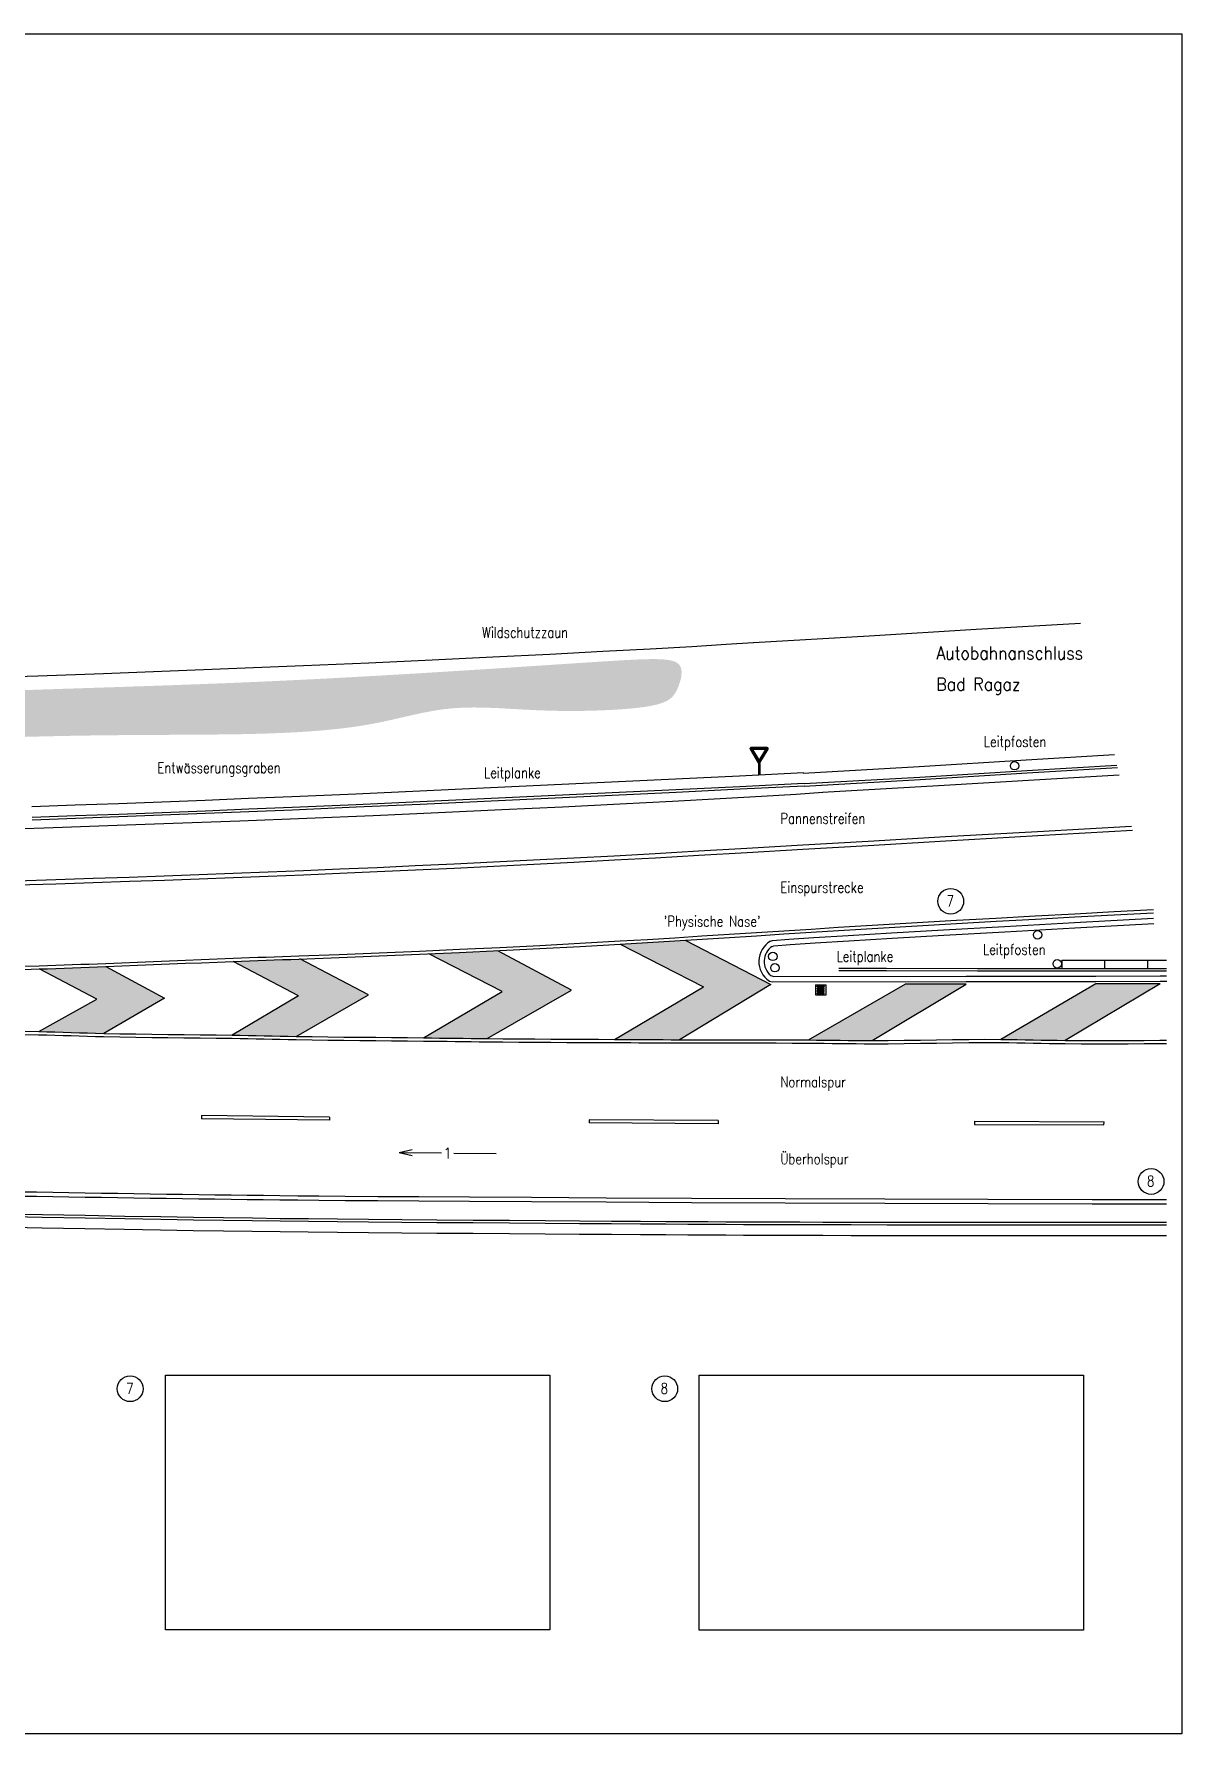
# Model space of a CAD drawing. Extents: x -209 to 22, y -29 to 51.
# Drawn here: x -32 to 21.7, y -28.7 to 50.9 of the extents above; entities that cross this region are included whole.
import ezdxf

# ---------------------------------------------------------------- set-up
doc = ezdxf.new("R2010")
doc.units = 0
doc.header["$MEASUREMENT"] = 0
doc.layers.get('0').update_dxf_attribs({"linetype": 'CONTINUOUS'})
for name, color, linetype in [('LAYER01', 3, 'CONTINUOUS'), ('LEITPFOSTEN', 7, 'CONTINUOUS'), ('LEITPLANKEN', 4, 'CONTINUOUS'), ('MARKIERUNGEN', 2, 'CONTINUOUS'), ('PROFIL', 7, 'CONTINUOUS'), ('ROADMARKS', 7, 'CONTINUOUS'), ('STRASSE', 7, 'CONTINUOUS'), ('TEXT_2', 7, 'CONTINUOUS'), ('TEXT_3', 7, 'CONTINUOUS'), ('VERSCHIEDENES', 8, 'CONTINUOUS'), ('ZAUN', 7, 'CONTINUOUS')]:
    doc.layers.add(name, color=color, linetype=linetype)
doc.styles.add('ROMANDUPLEX', font='romand.shx', dxfattribs={"height": 0.3})
picture_1 = doc.add_image_def('image1.jpg', size_in_pixel=(2128, 1411))
picture_2 = doc.add_image_def('image2.jpg', size_in_pixel=(2128, 1411))

msp = doc.modelspace()

# ---------------------------------------------------------------- hatches: boundary and pattern name
at = {"layer": 'PROFIL', "linetype": 'CONTINUOUS'}
h = msp.add_hatch(dxfattribs=at)
h.set_pattern_fill('AR-SAND', color=256, scale=0.07, style=0)
h.paths.add_polyline_path([(-1.543, 8.442), (-3.101, 8.349), (-3.307, 8.336), (-4.585, 8.26), (-0.686, 6.263), (-4.855, 3.803), (-1.815, 3.788), (2.469, 6.371)])
h = msp.add_hatch(dxfattribs=at)
h.set_pattern_fill('AR-SAND', color=256, scale=0.07, style=0)
h.paths.add_polyline_path([(-28.775, 4.085), (-31.82, 4.171), (-29.097, 5.693), (-31.8, 7.102), (-28.677, 7.212), (-25.923, 5.733)])
h = msp.add_hatch(dxfattribs=at)
h.set_pattern_fill('AR-SAND', color=256, scale=0.07, style=0)
h.paths.add_polyline_path([(-19.57, 7.567), (-19.63, 7.565), (-20.015, 7.551), (-20.401, 7.537), (-20.786, 7.523), (-21.171, 7.509), (-21.556, 7.496), (-21.941, 7.481), (-22.327, 7.467), (-22.712, 7.453), (-19.652, 5.839), (-22.758, 4.002), (-22.384, 3.995), (-22.009, 3.988), (-22.009, 3.987), (-21.635, 3.98), (-21.635, 3.981), (-21.261, 3.974), (-21.261, 3.973), (-20.886, 3.966), (-20.886, 3.966), (-20.512, 3.958), (-20.137, 3.951), (-19.763, 3.944), (-16.372, 5.889)])
h = msp.add_hatch(dxfattribs=at)
h.set_pattern_fill('AR-SAND', color=256, scale=0.07, style=0)
h.paths.add_polyline_path([(-6.869, 6.107), (-10.312, 7.956), (-12.106, 7.872), (-13.55, 7.808), (-10.12, 6.038), (-13.8, 3.876), (-13.428, 3.872), (-13.056, 3.867), (-13.056, 3.867), (-10.823, 3.839)])
h = msp.add_hatch(dxfattribs=at)
h.set_pattern_fill('AR-SAND', color=256, scale=0.07, style=0)
h.paths.add_polyline_path([(20.698, 6.407), (17.685, 6.4), (13.242, 3.804), (13.619, 3.8), (13.996, 3.794), (14.373, 3.788), (14.751, 3.781), (15.128, 3.773), (15.505, 3.766), (15.882, 3.759), (16.259, 3.754)])
h.paths.add_polyline_path([(11.62, 6.393), (8.758, 6.386), (4.226, 3.776), (4.599, 3.772), (4.972, 3.768), (5.345, 3.763), (5.718, 3.759), (6.092, 3.755), (6.465, 3.752), (6.838, 3.749), (7.211, 3.749)])
at = {"layer": 'ROADMARKS', "linetype": 'CONTINUOUS'}
h = msp.add_hatch(color=1, dxfattribs=at)
h.paths.add_polyline_path([(1.919, 17.382), (1.609, 17.382), (1.919, 16.855), (2.229, 17.382)], flags=16)
edge = h.paths.add_edge_path()
edge.add_line((1.919, 17.452), (1.538, 17.452))
edge.add_arc((1.538, 17.423), 0.0288, 90.0018, 210.48964)
edge.add_line((1.514, 17.408), (1.514, 17.408))
edge.add_line((1.514, 17.408), (1.894, 16.761))
edge.add_arc((1.919, 16.776), 0.0288, 210.49014, 329.51432)
edge.add_line((1.944, 16.761), (1.944, 16.761))
edge.add_line((1.944, 16.761), (2.325, 17.408))
edge.add_arc((2.3, 17.423), 0.0288, 329.51403, 450.00189)
edge.add_line((2.3, 17.452), (2.3, 17.452))
edge.add_line((2.3, 17.452), (1.919, 17.452))
at = {"layer": 'VERSCHIEDENES', "linetype": 'CONTINUOUS'}
h = msp.add_hatch(dxfattribs=at)
h.set_pattern_fill('CONC', color=256, scale=2, style=0)
h.set_pattern_definition([(0, (1.9, 1.28), (0, 2), [0, -2]), (0, (1.92, 0.58), (0, 2), [0, -2]), (0, (1.98, 1.66), (0, 2), [0, -2]), (338.1986, (0.94, 1.04), (6.00000055, -1.9999998), [0.215406, -10.554924]), (216.8699, (1.14, 0.96), (5.9999998, 4.0000002), [0.1, -9.9]), (130.6013, (1.06, 0.9), (10.00000084, -11.99999804), [0.18439, -18.254698, 0]), (206.5651, (0.4, 0.66), (-1.9999983, -2.0000026), [0.044722, -4.427414, 0]), (326.3099, (0.36, 0.64), (3.9999991, -2.0000027), [0.072112, -7.138992]), (108.4349, (0.42, 0.6), (-1.9999968, 4.0000009), [0.063246, -6.26131, 0]), (225, (1.68, 0.46), (-4e-16, -2.000001), [0.084852, -2.743574, 0]), (0, (1.62, 0.4), (2, 2), [0.12, -1.88, 0]), (135, (1.74, 0.4), (-2.000001, 2e-16), [0.084852, -2.743574, 0]), (251.5651, (1.44, 1.74), (1.9999968, 4.0000009), [0.063246, -6.26131, 0]), (0, (1.42, 1.68), (2, 2), [0.1, -1.9, 0]), (143.1301, (1.52, 1.68), (-5.9999998, 4.0000002), [0.1, -9.9]), (213.6901, (0.38, 1.76), (3.9999991, 2.0000027), [0.072112, -7.138992]), (341.5651, (0.32, 1.72), (-4.0000009, 1.9999968), [0.126492, -6.198064]), (126.8699, (0.44, 1.68), (4.0000002, -5.9999998), [0.1, -9.9]), (0, (0.96, 1.68), (0, 2), [0, -2]), (0, (0.42, 1.16), (0, 2), [0, -2]), (0, (0.98, 0.42), (0, 2), [0, -2]), (0, (1.52, 1.04), (0, 2), [0, -2]), (0, (0.94, 1.38), (0, 2), [0, -2]), (0, (0.5, 1.44), (0, 2), [0, -2]), (0, (0.68, 1.32), (0, 2), [0, -2]), (0, (0.6, 0.84), (0, 2), [0, -2]), (0, (0.12, 0.92), (0, 2), [0, -2]), (0, (0.14, 1.38), (0, 2), [0, -2]), (0, (0.08, 1.82), (0, 2), [0, -2]), (0, (0.7, 1.9), (0, 2), [0, -2]), (0, (1.14, 1.98), (0, 2), [0, -2]), (0, (1.84, 1.9), (0, 2), [0, -2]), (0, (1.36, 1.28), (0, 2), [0, -2]), (0, (1.16, 1.64), (0, 2), [0, -2]), (0, (1.32, 0.68), (0, 2), [0, -2]), (0, (0.72, 0.58), (0, 2), [0, -2]), (0, (1.32, 0.14), (0, 2), [0, -2]), (0, (0.66, 0.26), (0, 2), [0, -2]), (0, (0.02, 0.2), (0, 2), [0, -2]), (0, (0.26, 0.1), (0, 2), [0, -2]), (0, (0.28, 0.38), (0, 2), [0, -2]), (0, (1.62, 0.06), (0, 2), [0, -2]), (0, (1.86, 0.88), (0, 2), [0, -2]), (0, (1.76, 1.48), (0, 2), [0, -2]), (0, (0.84, 0.04), (0, 2), [0, -2])])
h.paths.add_polyline_path([(-164.2, 21.511), (-164.847, 21.547), (-165.415, 21.581), (-165.908, 21.612), (-166.334, 21.64), (-166.698, 21.666), (-167.005, 21.688), (-167.263, 21.707), (-167.478, 21.723), (-167.654, 21.735), (-167.797, 21.742), (-167.912, 21.743), (-168.004, 21.737), (-168.077, 21.722), (-168.136, 21.697), (-168.186, 21.66), (-168.231, 21.611), (-168.277, 21.548), (-168.321, 21.472), (-168.366, 21.385), (-168.408, 21.287), (-168.448, 21.18), (-168.486, 21.065), (-168.52, 20.943), (-168.551, 20.815), (-168.576, 20.682), (-168.596, 20.546), (-168.61, 20.408), (-168.617, 20.269), (-168.617, 20.13), (-168.608, 19.994), (-168.591, 19.861), (-168.563, 19.732), (-168.525, 19.609), (-168.475, 19.492), (-168.411, 19.381), (-168.333, 19.277), (-168.238, 19.178), (-168.126, 19.087), (-167.994, 19.002), (-167.841, 18.924), (-167.667, 18.852), (-167.473, 18.787), (-167.259, 18.728), (-167.028, 18.673), (-166.781, 18.623), (-166.521, 18.575), (-166.247, 18.531), (-165.963, 18.488), (-165.669, 18.447), (-165.367, 18.408), (-165.058, 18.371), (-164.744, 18.339), (-164.424, 18.311), (-164.101, 18.289), (-163.776, 18.273), (-163.45, 18.264), (-163.123, 18.263), (-162.795, 18.27), (-162.465, 18.282), (-162.131, 18.298), (-161.792, 18.319), (-161.448, 18.341), (-161.097, 18.365), (-160.738, 18.389), (-160.369, 18.411), (-159.992, 18.432), (-159.606, 18.452), (-159.212, 18.469), (-158.81, 18.485), (-158.402, 18.497), (-157.987, 18.507), (-157.565, 18.513), (-157.136, 18.516), (-156.694, 18.514), (-156.232, 18.508), (-155.742, 18.496), (-155.217, 18.477), (-154.65, 18.452), (-154.033, 18.418), (-153.36, 18.376), (-152.626, 18.325), (-151.841, 18.266), (-151.021, 18.201), (-150.178, 18.13), (-149.327, 18.057), (-148.482, 17.981), (-147.657, 17.904), (-146.866, 17.829), (-146.119, 17.755), (-145.414, 17.684), (-144.744, 17.617), (-144.105, 17.552), (-143.49, 17.491), (-142.892, 17.433), (-142.307, 17.38), (-141.727, 17.331), (-141.149, 17.287), (-140.571, 17.248), (-139.994, 17.215), (-139.418, 17.188), (-138.844, 17.168), (-138.272, 17.156), (-137.703, 17.152), (-137.137, 17.157), (-136.573, 17.171), (-136.007, 17.192), (-135.435, 17.221), (-134.85, 17.255), (-134.248, 17.293), (-133.623, 17.334), (-132.971, 17.376), (-132.284, 17.418), (-131.562, 17.459), (-130.808, 17.499), (-130.029, 17.535), (-129.233, 17.567), (-128.427, 17.595), (-127.617, 17.618), (-126.81, 17.633), (-126.014, 17.642), (-125.234, 17.643), (-124.467, 17.637), (-123.712, 17.625), (-122.963, 17.608), (-122.218, 17.588), (-121.472, 17.565), (-120.723, 17.541), (-119.968, 17.518), (-119.202, 17.495), (-118.426, 17.474), (-117.638, 17.454), (-116.84, 17.435), (-116.031, 17.419), (-115.211, 17.404), (-114.379, 17.391), (-113.536, 17.381), (-112.68, 17.373), (-111.81, 17.366), (-110.921, 17.361), (-110.012, 17.357), (-109.077, 17.354), (-108.115, 17.351), (-107.123, 17.348), (-106.096, 17.343), (-105.033, 17.338), (-103.935, 17.332), (-102.808, 17.325), (-101.653, 17.317), (-100.475, 17.309), (-99.277, 17.3), (-98.061, 17.291), (-96.833, 17.281), (-95.593, 17.272), (-94.339, 17.263), (-93.066, 17.256), (-91.771, 17.25), (-90.449, 17.247), (-89.096, 17.246), (-87.708, 17.249), (-86.28, 17.256), (-84.809, 17.268), (-83.294, 17.284), (-81.735, 17.303), (-80.131, 17.326), (-78.482, 17.352), (-76.787, 17.381), (-75.047, 17.411), (-73.26, 17.443), (-71.426, 17.476), (-69.547, 17.51), (-67.624, 17.543), (-65.656, 17.575), (-63.647, 17.606), (-61.595, 17.634), (-59.504, 17.659), (-57.372, 17.679), (-55.206, 17.696), (-53.022, 17.709), (-50.844, 17.72), (-48.691, 17.731), (-46.587, 17.742), (-44.552, 17.755), (-42.607, 17.771), (-40.776, 17.791), (-39.072, 17.817), (-37.49, 17.848), (-36.016, 17.88), (-34.637, 17.914), (-33.34, 17.948), (-32.112, 17.979), (-30.939, 18.006), (-29.81, 18.028), (-28.713, 18.043), (-27.647, 18.053), (-26.613, 18.06), (-25.612, 18.065), (-24.646, 18.07), (-23.715, 18.077), (-22.821, 18.087), (-21.964, 18.102), (-21.147, 18.125), (-20.367, 18.155), (-19.624, 18.193), (-18.917, 18.241), (-18.244, 18.298), (-17.605, 18.367), (-16.998, 18.446), (-16.423, 18.538), (-15.878, 18.641), (-15.357, 18.753), (-14.854, 18.867), (-14.366, 18.98), (-13.885, 19.085), (-13.405, 19.178), (-12.922, 19.255), (-12.43, 19.309), (-11.923, 19.339), (-11.401, 19.346), (-10.864, 19.336), (-10.311, 19.314), (-9.744, 19.284), (-9.161, 19.251), (-8.564, 19.221), (-7.951, 19.197), (-7.324, 19.184), (-6.694, 19.182), (-6.071, 19.191), (-5.466, 19.21), (-4.889, 19.238), (-4.354, 19.274), (-3.869, 19.319), (-3.447, 19.371), (-3.095, 19.431), (-2.808, 19.498), (-2.578, 19.573), (-2.396, 19.656), (-2.253, 19.748), (-2.142, 19.849), (-2.053, 19.96), (-1.979, 20.081), (-1.912, 20.211), (-1.853, 20.349), (-1.802, 20.491), (-1.761, 20.634), (-1.732, 20.775), (-1.717, 20.91), (-1.715, 21.036), (-1.73, 21.151), (-1.762, 21.25), (-1.814, 21.336), (-1.886, 21.408), (-1.98, 21.468), (-2.099, 21.516), (-2.243, 21.553), (-2.414, 21.58), (-2.613, 21.598), (-2.844, 21.608), (-3.111, 21.61), (-3.421, 21.605), (-3.778, 21.592), (-4.19, 21.572), (-4.662, 21.546), (-5.2, 21.513), (-5.811, 21.474), (-6.497, 21.429), (-7.255, 21.379), (-8.077, 21.325), (-8.957, 21.267), (-9.887, 21.206), (-10.862, 21.143), (-11.873, 21.079), (-12.915, 21.014), (-13.981, 20.948), (-15.068, 20.884), (-16.177, 20.82), (-17.305, 20.757), (-18.451, 20.696), (-19.614, 20.638), (-20.792, 20.581), (-21.984, 20.528), (-23.191, 20.479), (-24.418, 20.432), (-25.671, 20.386), (-26.958, 20.342), (-28.287, 20.297), (-29.664, 20.252), (-31.095, 20.205), (-32.589, 20.155), (-34.151, 20.102), (-35.777, 20.047), (-37.465, 19.989), (-39.209, 19.931), (-41.005, 19.873), (-42.85, 19.816), (-44.739, 19.76), (-46.668, 19.707), (-48.633, 19.658), (-50.631, 19.612), (-52.66, 19.569), (-54.717, 19.53), (-56.8, 19.494), (-58.907, 19.462), (-61.035, 19.434), (-63.182, 19.409), (-65.345, 19.387), (-67.52, 19.369), (-69.704, 19.355), (-71.891, 19.343), (-74.078, 19.336), (-76.262, 19.332), (-78.437, 19.331), (-80.6, 19.334), (-82.748, 19.34), (-84.886, 19.35), (-87.019, 19.362), (-89.153, 19.376), (-91.295, 19.392), (-93.449, 19.409), (-95.622, 19.427), (-97.82, 19.446), (-100.045, 19.465), (-102.289, 19.484), (-104.539, 19.505), (-106.785, 19.528), (-109.013, 19.555), (-111.213, 19.584), (-113.372, 19.618), (-115.479, 19.658), (-117.524, 19.702), (-119.511, 19.752), (-121.446, 19.806), (-123.333, 19.864), (-125.18, 19.925), (-126.992, 19.988), (-128.775, 20.053), (-130.534, 20.118), (-132.275, 20.183), (-133.999, 20.249), (-135.707, 20.314), (-137.4, 20.379), (-139.078, 20.444), (-140.743, 20.51), (-142.394, 20.575), (-144.033, 20.64), (-145.659, 20.706), (-147.266, 20.771), (-148.847, 20.835), (-150.394, 20.899), (-151.902, 20.961), (-153.362, 21.022), (-154.767, 21.081), (-156.111, 21.138), (-157.386, 21.193), (-158.59, 21.245), (-159.72, 21.296), (-160.776, 21.343), (-161.753, 21.389), (-162.651, 21.432), (-163.468, 21.473)])

# ---------------------------------------------------------------- linework, layer by layer
at = {"layer": 'LAYER01', "color": 7, "linetype": 'CONTINUOUS'}
for p, q in [((-208.601, 50.885), (21.723, 50.885)), ((21.723, 50.885), (21.723, -28.726)), ((21.723, -28.726), (-208.601, -28.726))]:
    msp.add_line(p, q, dxfattribs=at)
at = {"layer": 'LEITPFOSTEN', "linetype": 'CONTINUOUS'}
for centre in [(13.885, 16.619), (14.962, 8.699), (2.561, 7.689), (2.66, 7.16), (15.883, 7.341)]:
    msp.add_circle(centre, 0.2, dxfattribs=at)
at = {"layer": 'LEITPLANKEN', "linetype": 'CONTINUOUS'}
for p, q in [((16.097, 7.518), (16.092, 7.121)), ((18.101, 7.502), (18.098, 7.145)), ((20.111, 7.49), (20.107, 7.133))]:
    msp.add_line(p, q, dxfattribs=at)
at = {"layer": 'LEITPLANKEN', "linetype": 'CONTINUOUS', "flags": 128}
for points in [[(3.987, 16.277), (9.414, 16.587), (14.428, 16.897), (18.557, 17.138)], [(3.993, 16.28), (0.998, 16.134), (-1.997, 15.988), (-4.992, 15.844), (-7.987, 15.701), (-10.982, 15.561), (-13.977, 15.425), (-16.972, 15.291), (-19.967, 15.162), (-21.997, 15.078), (-24.027, 14.996), (-26.058, 14.916), (-28.088, 14.839), (-30.118, 14.765), (-32.149, 14.694)], [(4.022, 15.779), (9.448, 16.089), (14.462, 16.399), (18.676, 16.644)], [(4.028, 15.66), (9.455, 15.97), (14.468, 16.281), (18.704, 16.527)], [(4.017, 15.78), (1.022, 15.634), (-1.974, 15.489), (-4.969, 15.344), (-7.964, 15.202), (-10.96, 15.062), (-13.955, 14.925), (-16.951, 14.792), (-19.946, 14.663), (-21.977, 14.578), (-24.008, 14.496), (-26.039, 14.416), (-28.07, 14.339), (-30.101, 14.265), (-32.133, 14.194)], [(4.023, 15.661), (1.027, 15.514), (-1.968, 15.369), (-4.963, 15.225), (-7.958, 15.082), (-10.954, 14.942), (-13.95, 14.805), (-16.945, 14.672), (-19.941, 14.543), (-21.972, 14.458), (-24.003, 14.376), (-26.035, 14.296), (-28.066, 14.219), (-30.097, 14.145), (-32.129, 14.074)], [(16.097, 7.518), (18.332, 7.517), (20.994, 7.51)], [(-33.748, -4.48), (-31.65, -4.519), (-29.647, -4.556), (-27.789, -4.589), (-26.107, -4.618), (-24.577, -4.643), (-23.16, -4.664), (-21.816, -4.682), (-20.505, -4.698), (-19.188, -4.713), (-17.824, -4.726), (-16.376, -4.739), (-14.815, -4.752), (-13.168, -4.766), (-11.473, -4.779), (-9.768, -4.791), (-8.094, -4.803), (-6.487, -4.814), (-4.988, -4.825), (-3.634, -4.833), (-2.452, -4.841), (-1.416, -4.847), (-0.49, -4.852), (0.365, -4.856), (1.187, -4.86), (2.012, -4.863), (2.879, -4.865), (3.825, -4.868), (4.903, -4.871), (6.226, -4.874), (7.921, -4.877), (10.117, -4.878), (12.94, -4.879), (16.52, -4.878), (20.983, -4.876), (20.994, -4.876)], [(-33.746, -4.36), (-31.648, -4.399), (-29.645, -4.436), (-27.787, -4.469), (-26.105, -4.498), (-24.575, -4.523), (-23.158, -4.544), (-21.814, -4.562), (-20.504, -4.578), (-19.186, -4.593), (-17.823, -4.606), (-16.375, -4.619), (-14.814, -4.632), (-13.167, -4.646), (-11.472, -4.659), (-9.767, -4.671), (-8.093, -4.683), (-6.487, -4.694), (-4.987, -4.705), (-3.633, -4.713), (-2.451, -4.721), (-1.416, -4.727), (-0.489, -4.732), (0.366, -4.736), (1.187, -4.74), (2.013, -4.743), (2.88, -4.745), (3.826, -4.748), (4.904, -4.751), (6.226, -4.754), (7.921, -4.757), (10.117, -4.758), (12.94, -4.759), (16.52, -4.758), (20.983, -4.756), (20.994, -4.756)], [(-33.758, -4.98), (-31.659, -5.019), (-29.657, -5.056), (-27.797, -5.089), (-26.115, -5.118), (-24.585, -5.143), (-23.167, -5.164), (-21.822, -5.182), (-20.511, -5.198), (-19.193, -5.213), (-17.829, -5.226), (-16.38, -5.239), (-14.819, -5.252), (-13.172, -5.266), (-11.476, -5.279), (-9.772, -5.291), (-8.097, -5.303), (-6.491, -5.314), (-4.991, -5.325), (-3.637, -5.333), (-2.455, -5.341), (-1.419, -5.347), (-0.492, -5.352), (0.363, -5.356), (1.185, -5.36), (2.01, -5.363), (2.878, -5.365), (3.824, -5.368), (4.902, -5.371), (6.225, -5.374), (7.921, -5.377), (10.116, -5.378), (12.94, -5.379), (16.52, -5.378), (20.984, -5.376), (20.994, -5.376)]]:
    msp.add_lwpolyline(points, dxfattribs=at)
at = {"layer": 'LEITPLANKEN', "linetype": 'CONTINUOUS', "elevation": 0.239, "flags": 128}
for points in [[(5.651, 7.133), (7.885, 7.132), (12.144, 7.121), (20.994, 7.122)], [(5.651, 7.023), (7.885, 7.022), (12.144, 7.011), (20.994, 7.012)]]:
    msp.add_lwpolyline(points, dxfattribs=at)
at = {"layer": 'MARKIERUNGEN', "linetype": 'CONTINUOUS'}
for p, q in [((-4.585, 8.26), (-0.686, 6.263)), ((-1.543, 8.442), (2.469, 6.371)), ((-28.677, 7.212), (-25.923, 5.733)), ((-19.652, 5.839), (-22.712, 7.453)), ((-16.372, 5.889), (-19.587, 7.576)), ((-10.12, 6.038), (-13.55, 7.808)), ((-6.869, 6.107), (-10.312, 7.956)), ((-29.097, 5.693), (-31.8, 7.102)), ((2.469, 6.371), (-1.815, 3.788)), ((4.226, 3.776), (8.758, 6.386)), ((7.211, 3.749), (11.62, 6.393)), ((11.62, 6.393), (8.758, 6.386)), ((17.685, 6.4), (13.242, 3.804)), ((20.698, 6.407), (16.259, 3.754)), ((20.698, 6.407), (17.685, 6.4)), ((-31.82, 4.171), (-29.097, 5.693)), ((-25.923, 5.733), (-28.775, 4.085)), ((-19.652, 5.839), (-22.758, 4.002)), ((-19.763, 3.944), (-16.372, 5.889)), ((-13.8, 3.876), (-10.12, 6.038)), ((-10.823, 3.839), (-6.869, 6.107)), ((-4.855, 3.803), (-0.686, 6.263)), ((-24.197, 0.232, 0.022), (-24.199, 0.082, 0.022)), ((-18.205, 0.015, 0.022), (-24.199, 0.082, 0.022)), ((-18.203, 0.165, 0.022), (-24.197, 0.232, 0.022)), ((-18.203, 0.165, 0.022), (-18.205, 0.015, 0.022)), ((-6.045, 0.04), (-6.046, -0.11)), ((0, 0), (-6.045, 0.04)), ((0, 0), (-0.001, -0.15)), ((-0.001, -0.15), (-6.046, -0.11)), ((12.013, -0.03), (12.012, -0.18)), ((12.012, -0.18), (18.07, -0.203)), ((12.013, -0.03), (18.071, -0.053)), ((18.07, -0.203), (18.071, -0.053))]:
    msp.add_line(p, q, dxfattribs=at)
for points in [[(-32.847, 11.234), (-31.018, 11.291), (-29.269, 11.347), (-27.582, 11.404), (-25.939, 11.461), (-24.32, 11.52), (-22.707, 11.58), (-21.081, 11.644), (-19.424, 11.711), (-17.72, 11.783), (-15.972, 11.859), (-14.185, 11.939), (-12.365, 12.023), (-10.518, 12.112), (-8.649, 12.205), (-6.764, 12.303), (-4.87, 12.404), (-2.951, 12.51), (-0.915, 12.627), (1.351, 12.758), (3.959, 12.91), (7.022, 13.088), (10.652, 13.298), (14.962, 13.545), (19.361, 13.794)], [(-32.841, 11.034), (-31.011, 11.091), (-29.262, 11.148), (-27.575, 11.204), (-25.931, 11.261), (-24.312, 11.32), (-22.699, 11.38), (-21.073, 11.444), (-19.415, 11.511), (-17.711, 11.583), (-15.963, 11.659), (-14.176, 11.739), (-12.356, 11.824), (-10.508, 11.913), (-8.639, 12.006), (-6.754, 12.103), (-4.859, 12.204), (-2.939, 12.311), (-0.903, 12.427), (1.363, 12.558), (3.971, 12.71), (7.033, 12.888), (10.663, 13.098), (14.973, 13.345), (19.408, 13.597)], [(-32.554, 7.23), (-31.802, 7.252), (-31.412, 7.264), (-31.021, 7.277), (-30.631, 7.29), (-30.241, 7.304), (-29.85, 7.318), (-29.46, 7.332), (-29.07, 7.347), (-28.68, 7.362), (-27.934, 7.392), (-27.188, 7.422), (-26.443, 7.452), (-25.697, 7.483), (-24.952, 7.514), (-24.206, 7.544), (-23.46, 7.574), (-22.715, 7.603), (-22.33, 7.617), (-21.945, 7.631), (-21.559, 7.645), (-21.174, 7.659), (-20.789, 7.673), (-20.404, 7.687), (-20.019, 7.701), (-19.634, 7.715), (-17.753, 7.785), (-15.871, 7.86), (-13.991, 7.938), (-12.11, 8.022), (-10.23, 8.11), (-8.349, 8.204), (-6.47, 8.304), (-4.59, 8.41), (-3.313, 8.486), (-2.035, 8.564), (-0.758, 8.644), (0.519, 8.725), (1.796, 8.807), (3.074, 8.889), (4.351, 8.971), (5.628, 9.051), (7.473, 9.163), (9.318, 9.273), (11.163, 9.379), (13.008, 9.483), (14.854, 9.585), (16.699, 9.686), (18.545, 9.785), (20.39, 9.884)], [(-32.552, 7.08), (-31.8, 7.102), (-31.41, 7.114), (-31.019, 7.127), (-30.629, 7.14), (-30.238, 7.154), (-29.848, 7.168), (-29.458, 7.182), (-29.067, 7.197), (-28.677, 7.212), (-27.931, 7.242), (-27.186, 7.272), (-26.44, 7.302), (-25.694, 7.333), (-24.949, 7.364), (-24.203, 7.394), (-23.457, 7.424), (-22.712, 7.453), (-22.327, 7.467), (-21.941, 7.481), (-21.556, 7.496), (-21.171, 7.509), (-20.786, 7.523), (-20.401, 7.537), (-20.015, 7.551), (-19.63, 7.565), (-17.749, 7.635), (-15.868, 7.71), (-13.986, 7.788), (-12.106, 7.872), (-10.225, 7.96), (-8.345, 8.054), (-6.464, 8.154), (-4.585, 8.26), (-3.307, 8.336), (-2.03, 8.414), (-0.752, 8.494), (0.525, 8.576), (1.802, 8.658), (3.079, 8.74), (4.357, 8.821), (5.634, 8.901), (7.479, 9.014), (9.324, 9.123), (11.169, 9.229), (13.014, 9.333), (14.86, 9.435), (16.705, 9.536), (18.551, 9.636), (20.396, 9.735)], [(-32.678, -3.532), (-31.922, -3.544), (-31.164, -3.557), (-30.405, -3.569), (-29.645, -3.581), (-28.885, -3.593), (-28.124, -3.605), (-27.364, -3.616), (-26.604, -3.628), (-25.845, -3.639), (-25.086, -3.65), (-24.328, -3.66), (-23.571, -3.671), (-22.814, -3.681), (-22.058, -3.691), (-21.303, -3.7), (-20.535, -3.709), (-19.692, -3.719), (-18.695, -3.728), (-17.47, -3.738), (-15.938, -3.75), (-14.022, -3.762), (-11.647, -3.777), (-8.736, -3.793), (-5.242, -3.812), (-1.246, -3.832), (3.14, -3.851), (7.804, -3.869), (12.635, -3.885), (17.521, -3.896), (20.994, -3.9)], [(-32.675, -3.332), (-31.919, -3.344), (-31.161, -3.357), (-30.402, -3.369), (-29.642, -3.381), (-28.882, -3.393), (-28.121, -3.405), (-27.361, -3.416), (-26.601, -3.428), (-25.842, -3.439), (-25.083, -3.45), (-24.325, -3.461), (-23.568, -3.471), (-22.811, -3.481), (-22.055, -3.491), (-21.3, -3.5), (-20.533, -3.509), (-19.69, -3.519), (-18.694, -3.528), (-17.468, -3.538), (-15.936, -3.55), (-14.021, -3.562), (-11.646, -3.577), (-8.734, -3.593), (-5.241, -3.612), (-1.245, -3.632), (3.14, -3.651), (7.804, -3.669), (12.635, -3.685), (17.521, -3.696), (20.994, -3.7)]]:
    msp.add_lwpolyline(points, dxfattribs=at)
at = {"layer": 'MARKIERUNGEN', "linetype": 'CONTINUOUS', "flags": 128}
for points in [[(-32.581, 4.036), (-31.823, 4.021), (-31.442, 4.012), (-31.061, 4.001), (-30.681, 3.99), (-30.3, 3.979), (-29.92, 3.967), (-29.539, 3.956), (-29.159, 3.945), (-28.778, 3.935), (-28.026, 3.918), (-27.274, 3.906), (-26.522, 3.895), (-25.77, 3.887), (-25.017, 3.879), (-24.265, 3.871), (-23.513, 3.862), (-22.761, 3.852), (-22.386, 3.845), (-22.012, 3.838), (-21.637, 3.831), (-21.263, 3.824), (-20.889, 3.816), (-20.514, 3.809), (-20.14, 3.801), (-19.765, 3.794), (-19.02, 3.783), (-18.274, 3.773), (-17.529, 3.764), (-16.784, 3.756), (-16.038, 3.749), (-15.293, 3.742), (-14.547, 3.735), (-13.802, 3.726), (-13.43, 3.722), (-13.057, 3.717), (-12.685, 3.712), (-12.313, 3.708), (-11.941, 3.703), (-11.569, 3.698), (-11.197, 3.694), (-10.825, 3.689), (-10.079, 3.682), (-9.332, 3.676), (-8.586, 3.671), (-7.84, 3.667), (-7.094, 3.664), (-6.348, 3.66), (-5.602, 3.657), (-4.856, 3.653), (-4.476, 3.651), (-4.096, 3.649), (-3.716, 3.647), (-3.336, 3.645), (-2.955, 3.643), (-2.575, 3.641), (-2.195, 3.639), (-1.815, 3.638), (-1.06, 3.637), (-0.305, 3.637), (0.45, 3.637), (1.205, 3.638), (1.96, 3.637), (2.715, 3.636), (3.47, 3.632), (4.225, 3.626), (4.598, 3.622), (4.972, 3.618), (5.345, 3.613), (5.718, 3.609), (6.091, 3.605), (6.464, 3.602), (6.838, 3.599), (7.211, 3.599), (7.965, 3.601), (8.719, 3.609), (9.472, 3.62), (10.226, 3.632), (10.98, 3.643), (11.734, 3.651), (12.487, 3.656), (13.241, 3.654), (13.618, 3.65), (13.995, 3.644), (14.373, 3.638), (14.75, 3.631), (15.127, 3.623), (15.504, 3.616), (15.881, 3.609), (16.258, 3.604), (16.995, 3.597), (17.732, 3.595), (18.47, 3.596), (19.207, 3.6), (19.944, 3.604), (20.681, 3.609), (20.994, 3.61)], [(-32.578, 4.186), (-31.82, 4.171), (-31.439, 4.162), (-31.058, 4.151), (-30.678, 4.14), (-30.297, 4.128), (-29.917, 4.117), (-29.536, 4.106), (-29.156, 4.095), (-28.775, 4.085), (-28.023, 4.068), (-27.271, 4.055), (-26.519, 4.045), (-25.767, 4.037), (-25.015, 4.029), (-24.263, 4.021), (-23.51, 4.012), (-22.758, 4.002), (-22.384, 3.995), (-22.009, 3.988), (-21.635, 3.981), (-21.261, 3.974), (-20.886, 3.966), (-20.512, 3.958), (-20.137, 3.951), (-19.763, 3.944), (-19.018, 3.933), (-18.272, 3.922), (-17.527, 3.914), (-16.782, 3.906), (-16.036, 3.899), (-15.291, 3.892), (-14.545, 3.885), (-13.8, 3.876), (-13.428, 3.872), (-13.056, 3.867), (-12.684, 3.862), (-12.312, 3.858), (-11.94, 3.853), (-11.567, 3.848), (-11.195, 3.844), (-10.823, 3.839), (-10.077, 3.832), (-9.331, 3.826), (-8.585, 3.821), (-7.839, 3.817), (-7.093, 3.814), (-6.347, 3.81), (-5.601, 3.807), (-4.855, 3.803), (-4.475, 3.801), (-4.095, 3.799), (-3.715, 3.797), (-3.335, 3.795), (-2.955, 3.793), (-2.575, 3.791), (-2.195, 3.789), (-1.815, 3.788), (-1.06, 3.787), (-0.305, 3.787), (0.451, 3.787), (1.206, 3.788), (1.961, 3.787), (2.716, 3.786), (3.471, 3.782), (4.226, 3.776), (4.599, 3.772), (4.972, 3.768), (5.345, 3.763), (5.718, 3.759), (6.092, 3.755), (6.465, 3.752), (6.838, 3.749), (7.211, 3.749), (7.965, 3.751), (8.719, 3.759), (9.473, 3.77), (10.226, 3.782), (10.98, 3.793), (11.734, 3.801), (12.488, 3.806), (13.242, 3.804), (13.619, 3.8), (13.996, 3.794), (14.373, 3.788), (14.751, 3.781), (15.128, 3.773), (15.505, 3.766), (15.882, 3.759), (16.259, 3.754), (16.996, 3.747), (17.733, 3.745), (18.47, 3.746), (19.208, 3.75), (19.945, 3.754), (20.682, 3.759), (20.994, 3.76)]]:
    msp.add_lwpolyline(points, dxfattribs=at)
at = {"layer": 'ROADMARKS', "linetype": 'CONTINUOUS'}
for p, q in [((1.896, 16.72), (1.896, 16.191)), ((1.951, 16.72), (1.951, 16.191))]:
    msp.add_line(p, q, dxfattribs=at)
at = {"layer": 'ROADMARKS', "color": 7, "linetype": 'CONTINUOUS'}
for points in [[(1.919, 17.469), (1.538, 17.469, 0.580192), (1.498, 17.399), (1.498, 17.399), (1.879, 16.752, 0.571687), (1.959, 16.752), (1.959, 16.752), (2.34, 17.399, 0.580192), (2.3, 17.469), (2.3, 17.469)], [(1.919, 17.452), (1.538, 17.452, 0.580192), (1.514, 17.408), (1.514, 17.408), (1.894, 16.761, 0.571687), (1.944, 16.761), (1.944, 16.761), (2.325, 17.408, 0.580192), (2.3, 17.452), (2.3, 17.452)]]:
    msp.add_lwpolyline(points, format="xyb", close=True, dxfattribs=at)
msp.add_lwpolyline([(1.919, 17.382), (1.609, 17.382), (1.919, 16.855), (2.229, 17.382)], close=True, dxfattribs=at)
at = {"layer": 'STRASSE', "linetype": 'CONTINUOUS'}
for p, q in [((2.451, 8.403), (2.542, 8.433)), ((2.531, 8.159), (2.615, 8.188)), ((2.398, 6.534), (2.551, 6.491)), ((2.469, 6.791), (2.61, 6.741))]:
    msp.add_line(p, q, dxfattribs=at)
at = {"layer": 'STRASSE', "linetype": 'CONTINUOUS', "flags": 128}
for points in [[(4.885, 15.376), (10.312, 15.686), (15.326, 15.996), (18.783, 16.197)], [(2.542, 8.433), (3.305, 8.488), (4.488, 8.566), (6.09, 8.665), (8.112, 8.786), (10.553, 8.928), (13.415, 9.092), (16.695, 9.278), (20.396, 9.485)], [(2.615, 8.188), (3.365, 8.242), (4.536, 8.319), (6.128, 8.417), (8.142, 8.537), (10.577, 8.679), (13.433, 8.843), (16.711, 9.028), (20.41, 9.235)], [(2.551, 6.491), (11.62, 6.513), (17.685, 6.52), (20.697, 6.527), (21.005, 6.528)], [(2.551, 6.491), (11.62, 6.513), (17.685, 6.52), (20.697, 6.527), (21.005, 6.528)], [(2.551, 6.491), (11.62, 6.513), (17.685, 6.52), (20.697, 6.527), (21.016, 6.528)], [(2.551, 6.491), (11.62, 6.513), (17.685, 6.52), (20.697, 6.527), (20.994, 6.528)], [(2.551, 6.491), (11.62, 6.513), (17.685, 6.52), (20.697, 6.527), (20.994, 6.528)], [(2.551, 6.491), (11.62, 6.513), (17.685, 6.52), (20.697, 6.527), (20.994, 6.528)], [(2.61, 6.741), (11.62, 6.763), (17.684, 6.77), (20.697, 6.777), (20.994, 6.778)]]:
    msp.add_lwpolyline(points, dxfattribs=at)
at = {"layer": 'STRASSE', "linetype": 'CONTINUOUS'}
msp.add_lwpolyline([(-34.434, 13.617), (-31.567, 13.712), (-28.583, 13.815), (-25.516, 13.926), (-22.398, 14.043), (-19.266, 14.166), (-16.154, 14.294), (-13.095, 14.426), (-10.125, 14.561), (-7.283, 14.697), (-4.607, 14.83), (-2.137, 14.959), (0.089, 15.081), (2.032, 15.192), (3.652, 15.292), (4.91, 15.376)], dxfattribs=at)
for radius, start, end in [(1.098, 120.03011, 236.74894), (0.848, 123.56013, 231.21211)]:
    msp.add_arc((3, 7.452), radius, start, end, dxfattribs=at)
at = {"layer": 'TEXT_2', "linetype": 'CONTINUOUS'}
for centre in [(10.892, 10.268), (20.275, -2.851), (-27.536, -12.558), (-2.499, -12.558)]:
    msp.add_circle(centre, 0.603, dxfattribs=at)
at = {"layer": 'TEXT_3', "linetype": 'CONTINUOUS'}
for p, q in [((-14.94, -1.49), (-14.327, -1.359)), ((-14.94, -1.49), (-14.33, -1.631)), ((-14.94, -1.49), (-12.951, -1.507)), ((-12.385, -1.525), (-10.396, -1.542))]:
    msp.add_line(p, q, dxfattribs=at)
at = {"layer": 'VERSCHIEDENES', "linetype": 'CONTINUOUS'}
for p, q in [((4.554, 6.355), (4.554, 5.886)), ((4.554, 6.355), (5.054, 6.355)), ((4.554, 5.886), (5.054, 5.886)), ((4.635, 5.954), (4.635, 5.964)), ((4.638, 6.065), (4.638, 6.075)), ((4.642, 6.168), (4.642, 6.178)), ((4.643, 6.28), (4.643, 6.29)), ((4.655, 5.983), (4.945, 5.979)), ((4.655, 5.933), (4.945, 5.929)), ((4.658, 6.045), (4.948, 6.041)), ((4.659, 6.095), (4.949, 6.091)), ((4.661, 6.148), (4.951, 6.144)), ((4.662, 6.198), (4.952, 6.194)), ((4.663, 6.259), (4.953, 6.255)), ((4.664, 6.309), (4.953, 6.305)), ((4.965, 5.949), (4.965, 5.959)), ((4.968, 6.061), (4.968, 6.071)), ((4.972, 6.163), (4.972, 6.173)), ((4.973, 6.275), (4.973, 6.285)), ((5.054, 5.886), (5.054, 6.355))]:
    msp.add_line(p, q, dxfattribs=at)
for centre, start, end in [((4.655, 5.963), 89.19495, 179.19495), ((4.655, 5.953), 179.19495, 269.19495), ((4.658, 6.075), 89.19495, 179.19495), ((4.658, 6.065), 179.19495, 269.19495), ((4.662, 6.178), 89.19495, 179.19495), ((4.662, 6.168), 179.19495, 269.19495), ((4.663, 6.289), 89.19495, 179.19495), ((4.663, 6.279), 179.19495, 269.19495), ((4.945, 5.959), 359.19495, 89.19495), ((4.945, 5.949), 269.19495, 359.19495), ((4.948, 6.061), 269.19495, 359.19495), ((4.948, 6.071), 359.19495, 89.19495), ((4.952, 6.164), 269.19495, 359.19495), ((4.952, 6.174), 359.19495, 89.19495), ((4.953, 6.285), 359.19495, 89.19495), ((4.953, 6.275), 269.19495, 359.19495)]:
    msp.add_arc(centre, 0.02, start, end, dxfattribs=at)
at = {"layer": 'ZAUN', "linetype": 'CONTINUOUS', "flags": 128}
msp.add_lwpolyline([(1.651, 22.385), (7.078, 22.696), (12.091, 23.006), (16.975, 23.29)], dxfattribs=at)
at = {"layer": 'ZAUN', "linetype": 'CONTINUOUS'}
msp.add_lwpolyline([(-34.837, 20.728), (-31.853, 20.831), (-28.785, 20.942), (-25.668, 21.059), (-22.536, 21.182), (-19.423, 21.31), (-16.364, 21.443), (-13.395, 21.578), (-10.552, 21.713), (-7.876, 21.846), (-5.406, 21.975), (-3.18, 22.097), (-1.237, 22.208), (0.382, 22.308), (1.641, 22.392)], dxfattribs=at)

# ---------------------------------------------------------------- texts
at = {"layer": 'LEITPFOSTEN', "linetype": 'CONTINUOUS', "style": 'ROMANDUPLEX'}
for s, height, width, p in [('Wildschutzzaun', 0.5, 0.8, (-11.055, 22.612)), ('Autobahnanschluss', 0.6, 0.9, (10.216, 21.594)), ('Bad Ragaz', 0.6, 0.9, (10.216, 20.136)), ('Leitpfosten', 0.5, 0.8, (12.44, 17.497)), ('Entwässerungsgraben', 0.5, 0.8, (-26.266, 16.274)), ('Leitplanke', 0.5, 0.8, (-10.966, 16.042)), ('Pannenstreifen', 0.5, 0.8, (2.916, 13.899)), ('Einspurstrecke', 0.5, 0.8, (2.916, 10.673)), ("'Physische Nase'", 0.5, 0.8, (-2.555, 9.083)), ('Leitpfosten', 0.5, 0.8, (12.404, 7.763)), ('Leitplanke', 0.5, 0.8, (5.545, 7.439)), ('Normalspur', 0.5, 0.8, (2.916, 1.564)), ('Überholspur', 0.5, 0.8, (2.916, -2.042))]:
    msp.add_text(s, height=height, dxfattribs=dict(at, width=width)).set_placement(p)
at = {"layer": 'TEXT_2', "color": 3, "linetype": 'CONTINUOUS', "style": 'ROMANDUPLEX', "width": 0.8}
for s, p in [('7', (10.702, 10.033)), ('8', (20.085, -3.086)), ('7', (-27.725, -12.793)), ('8', (-2.689, -12.793))]:
    msp.add_text(s, height=0.5, dxfattribs=at).set_placement(p)
at = {"layer": 'TEXT_3', "color": 1, "linetype": 'CONTINUOUS', "style": 'ROMANDUPLEX'}
msp.add_text('1', height=0.5, rotation=359.17944, dxfattribs=at).set_placement((-12.885, -1.766))

# ---------------------------------------------------------------- pictures from other files: only their frames are drawn
at = {"linetype": 'CONTINUOUS'}
image = msp.add_image(picture_2, insert=(-25.887, -23.854), size_in_units=(18.001, 11.936), dxfattribs=at)
image.dxf.flags = 7
image = msp.add_image(picture_1, insert=(-0.896, -23.859), size_in_units=(18.001, 11.936), dxfattribs=at)
image.dxf.flags = 7

doc.saveas('drawing.dxf')
